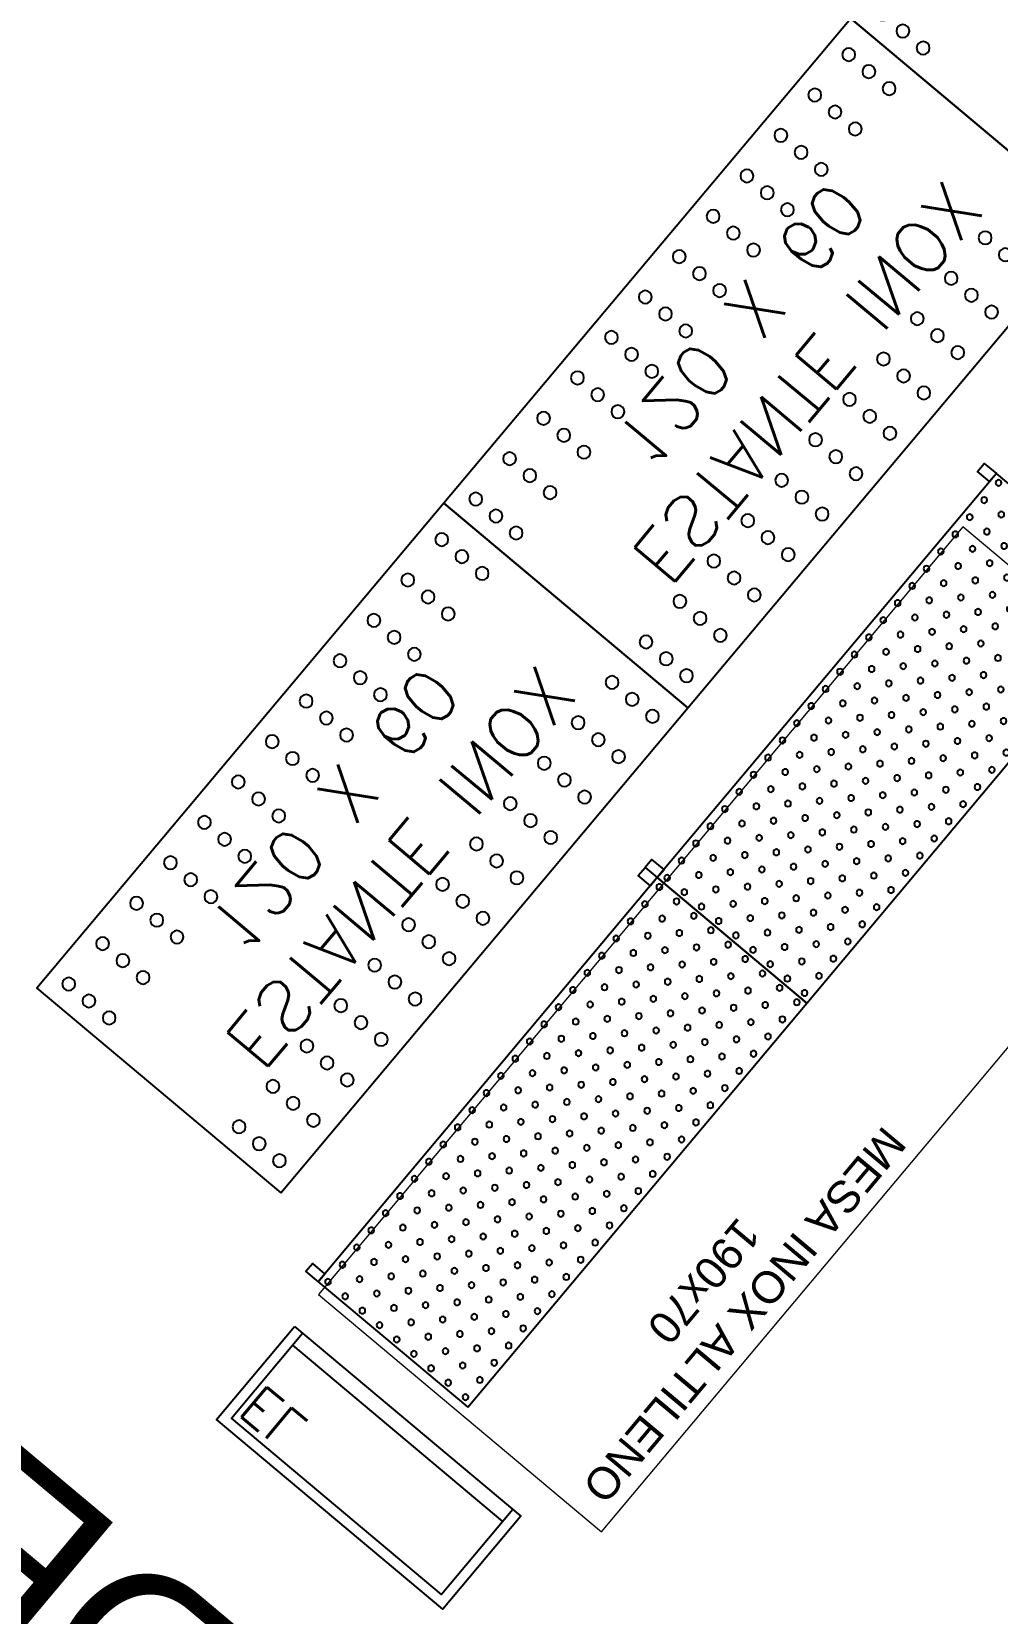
# Model space of a CAD drawing. Header units: metres. Extents: x 822482 to 822767, y 9662202 to 9662512.
# Drawn here: x 822702.486 to 822704.316, y 9662404.538 to 9662407.537 of the extents above; entities that cross this region are included whole.
import ezdxf

# ---------------------------------------------------------------- set-up
doc = ezdxf.new("R2010")
doc.units = ezdxf.units.M
doc.layers.add('#ARQ_TEXTO', color=8, linetype='Continuous')
doc.layers.add('ARQ_NE_EQUIPAMENTOS', color=7, linetype='Continuous')
doc.layers.add('20006_ARQ_1400_3PV$0$I-PONTO-ELE', color=114, linetype='Continuous', lineweight=0)
doc.layers.add('ARQ_NE_MOBILIÁRIOS', color=251, linetype='Continuous', lineweight=0)
doc.layers.add('ARQ_NE_COTAS', color=7, linetype='Continuous', true_color=0x000000)
doc.layers.add('ARQ_NE_INOX', color=7, linetype='Continuous', lineweight=0, true_color=0x0032c7)
doc.styles.add('20006_ARQ_1400_3PV$0$ROMANS', font='romans.shx')
doc.styles.add('Arial', font='arial.ttf', dxfattribs={"height": 0.6})
doc.styles.add('ROMANS', font='romans', dxfattribs={"height": 0.2})
doc.styles.get("Standard").update_dxf_attribs({"font": 'arial.ttf'})

# ---------------------------------------------------------------- blocks, each defined once
blk = doc.blocks.new('estantes 120')
at = {"color": 0}
blk.add_lwpolyline([(52510, -8105.62), (52630, -8105.62), (52630, -8166), (52510, -8166)], close=True, dxfattribs=at)
for centre in [(52514.51, -8109.75), (52524.51, -8109.75), (52534.51, -8109.75), (52544.51, -8109.75), (52554.51, -8109.75), (52564.51, -8109.75), (52574.51, -8109.75), (52584.51, -8109.75), (52594.49, -8109.75), (52604.49, -8109.75), (52614.49, -8109.75), (52624.49, -8109.75), (52514.51, -8114.75), (52524.51, -8114.75), (52534.51, -8114.75), (52544.51, -8114.75), (52554.51, -8114.75), (52564.51, -8114.75), (52574.51, -8114.75), (52584.51, -8114.75), (52594.49, -8114.75), (52604.49, -8114.75), (52614.49, -8114.75), (52624.49, -8114.75), (52514.51, -8119.75), (52524.51, -8119.75), (52534.51, -8119.75), (52544.51, -8119.75), (52554.51, -8119.75), (52564.51, -8119.75), (52574.51, -8119.75), (52584.51, -8119.75), (52594.49, -8119.75), (52604.49, -8119.75), (52614.49, -8119.75), (52624.49, -8119.75), (52514.51, -8151.87), (52524.51, -8151.87), (52534.51, -8151.87), (52544.51, -8151.87), (52554.51, -8151.87), (52564.51, -8151.87), (52574.51, -8151.87), (52584.51, -8151.87), (52594.49, -8151.87), (52604.49, -8151.87), (52614.49, -8151.87), (52624.49, -8151.87), (52514.51, -8156.87), (52524.51, -8156.87), (52534.51, -8156.87), (52544.51, -8156.87), (52554.51, -8156.87), (52564.51, -8156.87), (52574.51, -8156.87), (52584.51, -8156.87), (52594.49, -8156.87), (52604.49, -8156.87), (52614.49, -8156.87), (52624.49, -8156.87), (52514.51, -8161.87), (52524.51, -8161.87), (52534.51, -8161.87), (52544.51, -8161.87), (52554.51, -8161.87), (52564.51, -8161.87), (52574.51, -8161.87), (52584.51, -8161.87), (52594.49, -8161.87), (52604.49, -8161.87), (52614.49, -8161.87), (52624.49, -8161.87)]:
    blk.add_circle(centre, 1.23, dxfattribs=at)
at = {"layer": '#ARQ_TEXTO', "insert": (52571.85, -8136.22), "char_height": 10.0001, "width": 136.9908, "attachment_point": 5, "style": 'ROMANS'}
blk.add_mtext('ESTANTE INOX\\P120 X 60', dxfattribs=at)
blk = doc.blocks.new('20006_ARQ_1400_3PV$0$IPL-001')
at = {"color": 0}
for points in [[(0, 0), (1, 0), (1, -0.37), (0, -0.37)], [(0, -0.37), (0.02, -0.37), (0.02, -0.4), (0, -0.4)], [(1, -0.37), (0.98, -0.37), (0.98, -0.4), (1, -0.4)]]:
    blk.add_lwpolyline(points, close=True, dxfattribs=at)
for centre in [(0.0119, -0.0156), (0.0544, -0.0156), (0.0969, -0.0156), (0.1394, -0.0156), (0.1819, -0.0156), (0.2244, -0.0156), (0.2668, -0.0156), (0.3093, -0.0156), (0.3518, -0.0156), (0.3943, -0.0156), (0.4368, -0.0156), (0.4792, -0.0156), (0.5217, -0.0156), (0.5642, -0.0156), (0.6067, -0.0156), (0.6492, -0.0156), (0.6917, -0.0156), (0.7341, -0.0156), (0.7766, -0.0156), (0.8191, -0.0156), (0.8616, -0.0156), (0.9041, -0.0156), (0.9465, -0.0156), (0.989, -0.0156), (0.0119, -0.0581), (0.0544, -0.0581), (0.0969, -0.0581), (0.1394, -0.0581), (0.1819, -0.0581), (0.2244, -0.0581), (0.2668, -0.0581), (0.3093, -0.0581), (0.3518, -0.0581), (0.3943, -0.0581), (0.4368, -0.0581), (0.4792, -0.0581), (0.5217, -0.0581), (0.5642, -0.0581), (0.6067, -0.0581), (0.6492, -0.0581), (0.6917, -0.0581), (0.7341, -0.0581), (0.7766, -0.0581), (0.8191, -0.0581), (0.8616, -0.0581), (0.9041, -0.0581), (0.9465, -0.0581), (0.989, -0.0581), (0.0119, -0.1006), (0.0544, -0.1006), (0.0969, -0.1006), (0.1394, -0.1006), (0.1819, -0.1006), (0.2244, -0.1006), (0.2668, -0.1006), (0.3093, -0.1006), (0.3518, -0.1006), (0.3943, -0.1006), (0.4368, -0.1006), (0.4792, -0.1006), (0.5217, -0.1006), (0.5642, -0.1006), (0.6067, -0.1006), (0.6492, -0.1006), (0.6917, -0.1006), (0.7341, -0.1006), (0.7766, -0.1006), (0.8191, -0.1006), (0.8616, -0.1006), (0.9041, -0.1006), (0.9465, -0.1006), (0.989, -0.1006), (0.0119, -0.1431), (0.0544, -0.1431), (0.0969, -0.1431), (0.1394, -0.1431), (0.1819, -0.1431), (0.2244, -0.1431), (0.2668, -0.1431), (0.3093, -0.1431), (0.3518, -0.1431), (0.3943, -0.1431), (0.4368, -0.1431), (0.4792, -0.1431), (0.5217, -0.1431), (0.5642, -0.1431), (0.6067, -0.1431), (0.6492, -0.1431), (0.6917, -0.1431), (0.7341, -0.1431), (0.7766, -0.1431), (0.8191, -0.1431), (0.8616, -0.1431), (0.9041, -0.1431), (0.9465, -0.1431), (0.989, -0.1431), (0.0119, -0.1855), (0.0544, -0.1855), (0.0969, -0.1855), (0.1394, -0.1855), (0.1819, -0.1855), (0.2244, -0.1855), (0.2668, -0.1855), (0.3093, -0.1855), (0.3518, -0.1855), (0.3943, -0.1855), (0.4368, -0.1855), (0.4792, -0.1855), (0.5217, -0.1855), (0.5642, -0.1855), (0.6067, -0.1855), (0.6492, -0.1855), (0.6917, -0.1855), (0.7341, -0.1855), (0.7766, -0.1855), (0.8191, -0.1855), (0.8616, -0.1855), (0.9041, -0.1855), (0.9465, -0.1855), (0.989, -0.1855), (0.0119, -0.228), (0.0544, -0.228), (0.0969, -0.228), (0.1394, -0.228), (0.1819, -0.228), (0.2244, -0.228), (0.2668, -0.228), (0.3093, -0.228), (0.3518, -0.228), (0.3943, -0.228), (0.4368, -0.228), (0.4792, -0.228), (0.5217, -0.228), (0.5642, -0.228), (0.6067, -0.228), (0.6492, -0.228), (0.6917, -0.228), (0.7341, -0.228), (0.7766, -0.228), (0.8191, -0.228), (0.8616, -0.228), (0.9041, -0.228), (0.9465, -0.228), (0.989, -0.228), (0.0119, -0.2705), (0.0544, -0.2705), (0.0969, -0.2705), (0.1394, -0.2705), (0.1819, -0.2705), (0.2244, -0.2705), (0.2668, -0.2705), (0.3093, -0.2705), (0.3518, -0.2705), (0.3943, -0.2705), (0.4368, -0.2705), (0.4792, -0.2705), (0.5217, -0.2705), (0.5642, -0.2705), (0.6067, -0.2705), (0.6492, -0.2705), (0.6917, -0.2705), (0.7341, -0.2705), (0.7766, -0.2705), (0.8191, -0.2705), (0.8616, -0.2705), (0.9041, -0.2705), (0.9465, -0.2705), (0.989, -0.2705), (0.0119, -0.313), (0.0544, -0.313), (0.0969, -0.313), (0.1394, -0.313), (0.1819, -0.313), (0.2244, -0.313), (0.2668, -0.313), (0.3093, -0.313), (0.3518, -0.313), (0.3943, -0.313), (0.4368, -0.313), (0.4792, -0.313), (0.5217, -0.313), (0.5642, -0.313), (0.6067, -0.313), (0.6492, -0.313), (0.6917, -0.313), (0.7341, -0.313), (0.7766, -0.313), (0.8191, -0.313), (0.8616, -0.313), (0.9041, -0.313), (0.9465, -0.313), (0.989, -0.313), (0.0119, -0.3555), (0.0544, -0.3555), (0.0969, -0.3555), (0.1394, -0.3555), (0.1819, -0.3555), (0.2244, -0.3555), (0.2668, -0.3555), (0.3093, -0.3555), (0.3518, -0.3555), (0.3943, -0.3555), (0.4368, -0.3555), (0.4792, -0.3555), (0.5217, -0.3555), (0.5642, -0.3555), (0.6067, -0.3555), (0.6492, -0.3555), (0.6917, -0.3555), (0.7341, -0.3555), (0.7766, -0.3555), (0.8191, -0.3555), (0.8616, -0.3555), (0.9041, -0.3555), (0.9465, -0.3555), (0.989, -0.3555)]:
    blk.add_circle(centre, 0.00562, dxfattribs=at)
blk = doc.blocks.new('20006_ARQ_1400_3PV$0$QMM-063')
at = {"color": 0, "linetype": 'ByBlock'}
blk.add_lwpolyline([(0, -0.23), (0.56, -0.23), (0.56, 0), (0, 0)], close=True, dxfattribs=at)
for points in [[(0.54, -0.23), (0.54, -0.02), (0.02, -0.02), (0.02, -0.23)], [(0.02, -0.2), (0.54, -0.2)]]:
    blk.add_lwpolyline(points, dxfattribs=at)
at = {"layer": '20006_ARQ_1400_3PV$0$I-PONTO-ELE', "style": '20006_ARQ_1400_3PV$0$ROMANS'}
blk.add_text('EL', height=0.075, dxfattribs=at).set_placement((0.0209, -0.1084))
blk = doc.blocks.new('*U392')
at = {"layer": 'ARQ_NE_INOX'}
blk.add_lwpolyline([(1.9, -0.7), (0, -0.7), (0, 0), (1.9, 0)], close=True, dxfattribs=at)
blk = doc.blocks.new('A$C8f1b9c42')
at = {"layer": 'ARQ_NE_EQUIPAMENTOS', "transparency": 33554687}
for name, p, xscale, rotation in [('20006_ARQ_1400_3PV$0$QMM-063', (302.0208, -251.0459), -0.9999999999999998, 359.9999999999999), ('20006_ARQ_1400_3PV$0$IPL-001', (301.6709, -251.3695), -1, 90), ('20006_ARQ_1400_3PV$0$IPL-001', (301.6709, -252.3695), -1, 90)]:
    blk.add_blockref(name, p, dxfattribs=dict(at, xscale=xscale, rotation=rotation))
at = {"layer": 'ARQ_NE_EQUIPAMENTOS', "transparency": 33554687, "xscale": -0.01000000000000001, "yscale": 0.01, "zscale": 0.01, "rotation": 90}
for p in [(221.147, 273.6468), (221.147, 272.4468), (221.147, 271.2468)]:
    blk.add_blockref('estantes 120', p, dxfattribs=at)
at = {"layer": 'ARQ_NE_MOBILIÁRIOS', "transparency": 33554687, "xscale": -0.9999999999999998, "rotation": 270.0000006333877}
blk.add_blockref('*U392', (302.0249, -253.2512), dxfattribs=at)
at = {"layer": 'ARQ_NE_MOBILIÁRIOS', "transparency": 33554687, "insert": (301.4316, -251.8401), "char_height": 0.06, "width": 0.908935, "attachment_point": 5, "rotation": 90, "style": 'Arial'}
blk.add_mtext('MESA INOX ALTILENO\\P190x70', dxfattribs=at)

msp = doc.modelspace()

# ---------------------------------------------------------------- block references
at = {"ltscale": 10, "rotation": 140.0090103764572}
msp.add_blockref('A$C8f1b9c42', (822772.889, 9662018.4697), dxfattribs=at)

# ---------------------------------------------------------------- texts
at = {"layer": 'ARQ_NE_COTAS', "color": 0, "insert": (822702.8442, 9662403.4154), "char_height": 0.3229, "attachment_point": 1, "rotation": 140.009}
msp.add_mtext_dynamic_manual_height_columns('RACK \\PREDE', width=0.135285, gutter_width=1.6145, heights=[0], dxfattribs=at)

doc.saveas('drawing.dxf')
